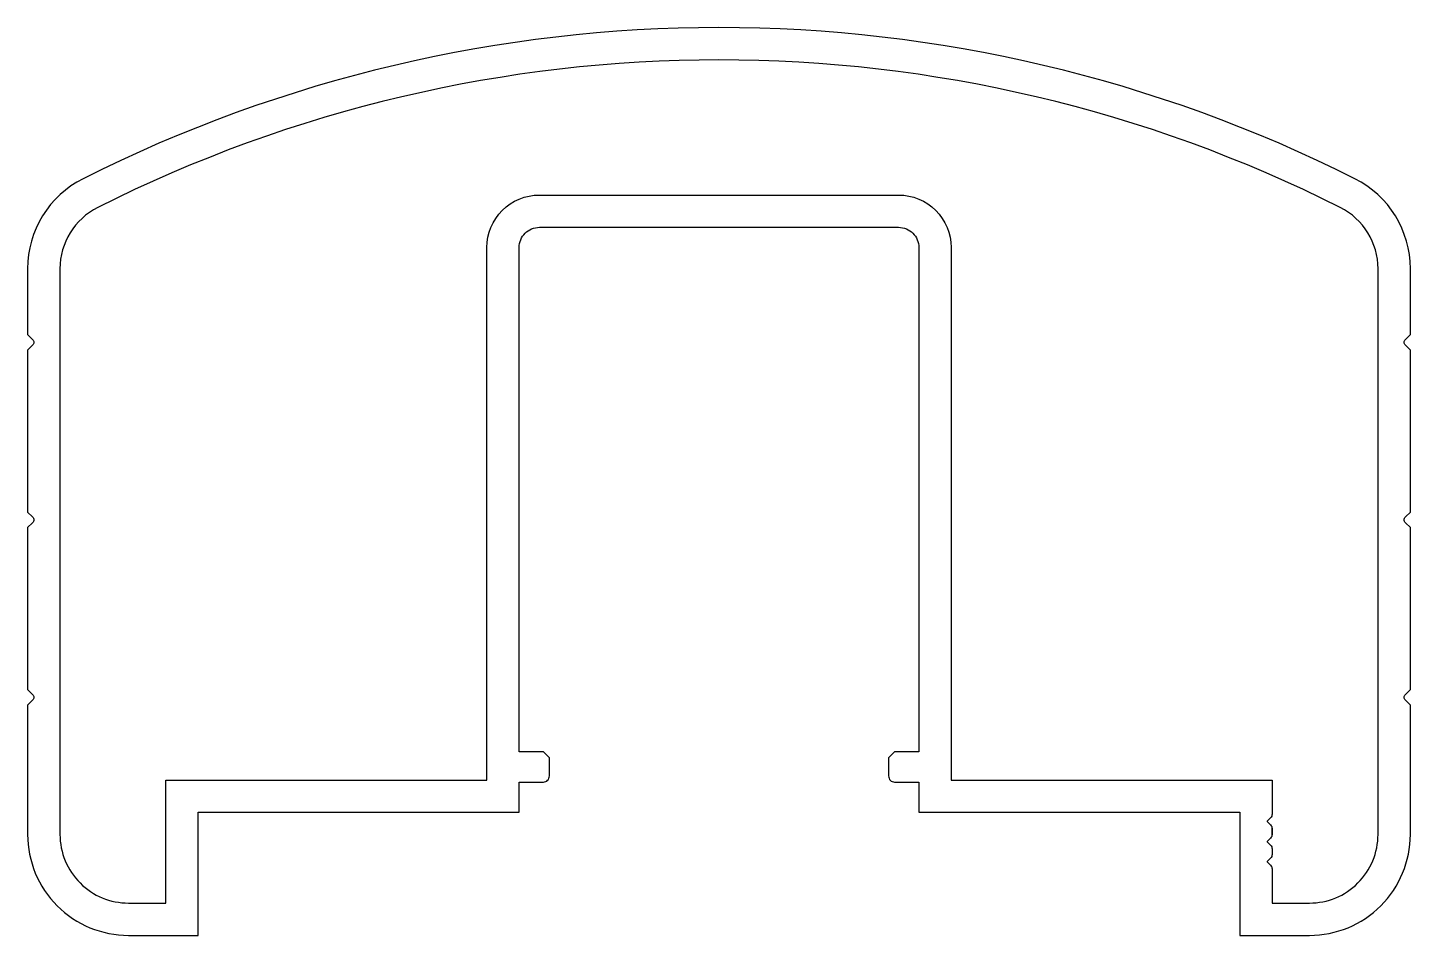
# Model space of a CAD drawing. Extents: x -33.5 to 35, y 1.2 to 46.2.
import ezdxf

# ---------------------------------------------------------------- set-up
doc = ezdxf.new("R2010")
doc.units = 0
doc.layers.get('0').update_dxf_attribs({"linetype": 'CONTINUOUS'})
doc.layers.add('1', color=7, linetype='CONTINUOUS')

msp = doc.modelspace()

# ---------------------------------------------------------------- linework, layer by layer
at = {"color": 7, "linetype": 'CONTINUOUS'}
msp.add_lwpolyline([(35.014, 34.273, 0.283237), (32.264, 38.739, 0.237714), (-30.736, 38.739, 0.283237), (-33.486, 34.273), (-33.486, 31.014), (-33.24, 30.768, -0.414214), (-33.24, 30.485), (-33.486, 30.239), (-33.486, 22.214), (-33.24, 21.968, -0.414214), (-33.24, 21.685), (-33.486, 21.439), (-33.486, 13.414), (-33.24, 13.168, -0.414214), (-33.24, 12.885), (-33.486, 12.639), (-33.486, 6.227, 0.414214), (-28.486, 1.227), (-25.036, 1.227), (-25.036, 7.327), (-9.136, 7.327), (-9.136, 8.827), (-7.936, 8.827, 0.414214), (-7.636, 9.127), (-7.636, 10.027), (-7.936, 10.327), (-9.136, 10.327), (-9.136, 35.327, -0.414214), (-8.136, 36.327), (9.664, 36.327, -0.414214), (10.664, 35.327), (10.664, 10.327), (9.464, 10.327), (9.164, 10.027), (9.164, 9.127, 0.414214), (9.464, 8.827), (10.664, 8.827), (10.664, 7.327), (26.564, 7.327), (26.564, 1.227), (30.014, 1.227, 0.414214), (35.014, 6.227), (35.014, 12.639), (34.768, 12.885, -0.414214), (34.768, 13.168), (35.014, 13.414), (35.014, 21.439), (34.768, 21.685, -0.414214), (34.768, 21.968), (35.014, 22.214), (35.014, 30.239), (34.768, 30.485, -0.414214), (34.768, 30.768), (35.014, 31.014)], format="xyb", close=True, dxfattribs=at)
at = {"layer": '1', "color": 7, "linetype": 'CONTINUOUS'}
msp.add_lwpolyline([(28.164, 8.927), (28.164, 7.23), (28.164, 7.23, -0.198912), (28.091, 7.053), (27.92, 6.882, 0.414214), (27.92, 6.871), (28.091, 6.7, -0.198912), (28.164, 6.523), (28.164, 6.23), (28.164, 6.523), (28.164, 6.23), (28.164, 6.523), (28.164, 6.23, -0.198912), (28.091, 6.053), (27.92, 5.882, 0.414214), (27.92, 5.871), (28.091, 5.7, -0.198912), (28.164, 5.523), (28.164, 5.23, -0.198912), (28.091, 5.053), (27.92, 4.882, 0.414214), (27.92, 4.871), (28.091, 4.7, -0.198912), (28.164, 4.523), (28.164, 2.827), (30.014, 2.827, 0.414214), (33.414, 6.227), (33.414, 34.273, 0.283237), (31.544, 37.31, 0.237714), (-30.016, 37.31, 0.283237), (-31.886, 34.273), (-31.886, 6.227, 0.414214), (-28.486, 2.827), (-26.636, 2.827), (-26.636, 8.927), (-10.736, 8.927), (-10.736, 35.327, -0.414214), (-8.136, 37.927), (9.664, 37.927, -0.414214), (12.264, 35.327), (12.264, 8.927)], format="xyb", close=True, dxfattribs=at)

doc.saveas('drawing.dxf')
